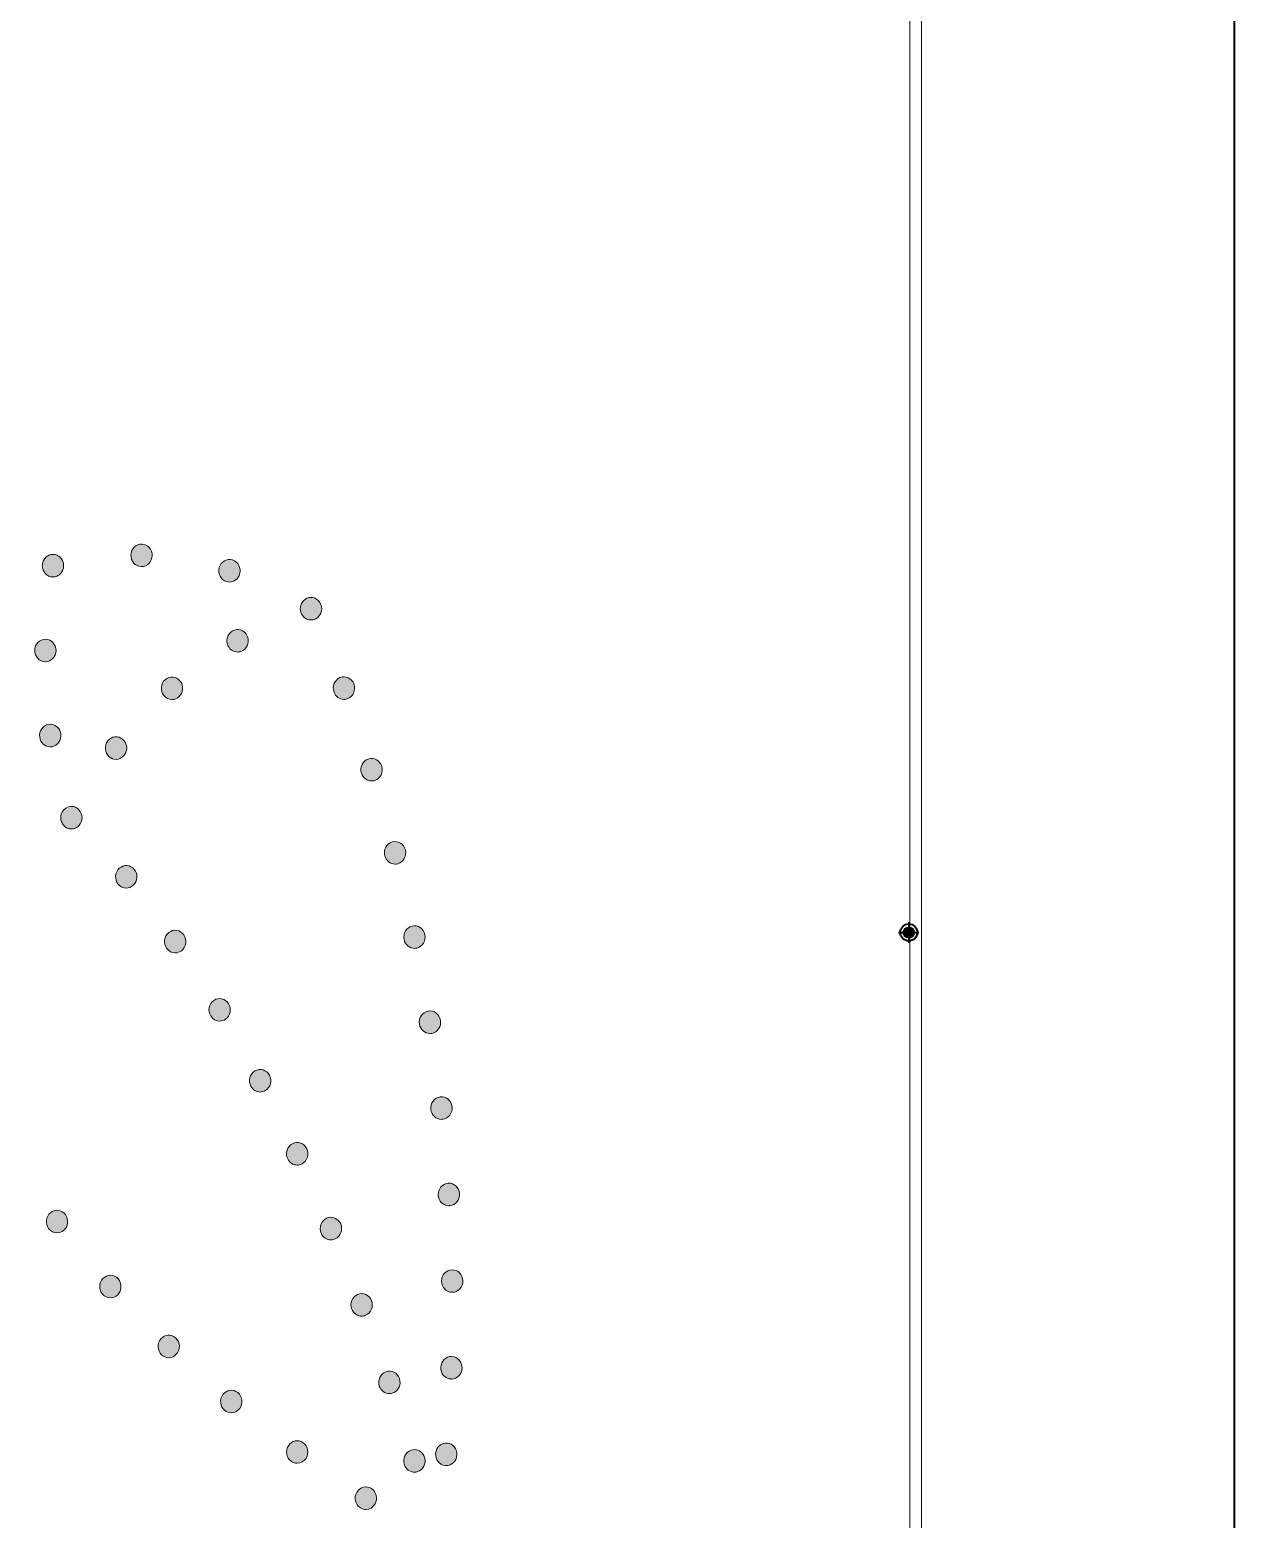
# Model space of a CAD drawing. Header units: millimetres. Extents: x -23 to 921, y -166 to 800.
# Drawn here: x 671.2 to 920.5, y 182.9 to 491.3 of the extents above; entities that cross this region are included whole.
import ezdxf

# ---------------------------------------------------------------- set-up
doc = ezdxf.new("R2010")
doc.units = ezdxf.units.MM
doc.header["$MEASUREMENT"] = 0
doc.layers.add('Layer 1', color=7, linetype='Continuous', lineweight=0)

# ---------------------------------------------------------------- blocks, each defined once
blk = doc.blocks.new('Block_0')
at = {"layer": 'Layer 1', "true_color": 0x1d1d1b, "transparency": 33554687}
h = blk.add_hatch(color=250, dxfattribs=at)
h.dxf.hatch_style = 2
edge = h.paths.add_edge_path()
edge.add_spline(control_points=[(676.03, 378.01), (675.88, 378.01), (675.74, 378.03), (675.59, 378.06), (675.45, 378.09), (675.31, 378.13), (675.18, 378.19), (675.05, 378.25), (674.92, 378.32), (674.8, 378.41), (674.68, 378.49), (674.56, 378.59), (674.46, 378.7), (674.36, 378.8), (674.27, 378.92), (674.19, 379.05), (674.11, 379.18), (674.04, 379.31), (673.99, 379.45), (673.93, 379.59), (673.89, 379.74), (673.86, 379.89), (673.83, 380.04), (673.82, 380.2), (673.82, 380.35), (673.82, 380.5), (673.83, 380.65), (673.86, 380.8), (673.89, 380.95), (673.93, 381.1), (673.99, 381.24), (674.04, 381.38), (674.11, 381.52), (674.19, 381.64), (674.27, 381.77), (674.36, 381.89), (674.46, 382), (674.56, 382.1), (674.68, 382.2), (674.8, 382.29), (674.92, 382.37), (675.05, 382.44), (675.18, 382.5), (675.31, 382.56), (675.45, 382.6), (675.59, 382.63), (675.88, 382.69), (676.17, 382.69), (676.46, 382.63), (676.6, 382.6), (676.74, 382.56), (676.87, 382.5), (677, 382.44), (677.13, 382.37), (677.25, 382.29), (677.37, 382.2), (677.48, 382.1), (677.59, 382), (677.69, 381.89), (677.78, 381.77), (677.86, 381.64), (677.94, 381.52), (678.01, 381.38), (678.06, 381.24), (678.12, 381.1), (678.16, 380.95), (678.19, 380.8), (678.22, 380.65), (678.23, 380.5), (678.23, 380.35), (678.23, 380.2), (678.22, 380.04), (678.19, 379.89), (678.16, 379.74), (678.12, 379.59), (678.06, 379.45), (678.01, 379.31), (677.94, 379.18), (677.86, 379.05), (677.78, 378.92), (677.69, 378.8), (677.59, 378.7), (677.48, 378.59), (677.37, 378.49), (677.25, 378.41), (677.13, 378.32), (677, 378.25), (676.87, 378.19), (676.74, 378.13), (676.6, 378.09), (676.46, 378.06), (676.31, 378.03), (676.17, 378.01), (676.03, 378.01)], knot_values=[0, 0, 0, 0, 1, 1, 1, 2, 2, 2, 3, 3, 3, 4, 4, 4, 5, 5, 5, 6, 6, 6, 7, 7, 7, 8, 8, 8, 9, 9, 9, 10, 10, 10, 11, 11, 11, 12, 12, 12, 13, 13, 13, 14, 14, 14, 15, 15, 15, 16, 16, 16, 17, 17, 17, 18, 18, 18, 19, 19, 19, 20, 20, 20, 21, 21, 21, 22, 22, 22, 23, 23, 23, 24, 24, 24, 25, 25, 25, 26, 26, 26, 27, 27, 27, 28, 28, 28, 29, 29, 29, 30, 30, 30, 31, 31, 31, 31], degree=3, periodic=0)
edge.add_line((676.03, 378.01), (676.03, 378.01))
h = blk.add_hatch(color=250, dxfattribs=at)
h.dxf.hatch_style = 2
edge = h.paths.add_edge_path()
edge.add_spline(control_points=[(676.03, 378.01), (675.88, 378.01), (675.74, 378.03), (675.59, 378.06), (675.45, 378.09), (675.31, 378.13), (675.18, 378.19), (675.05, 378.25), (674.92, 378.32), (674.8, 378.41), (674.68, 378.49), (674.56, 378.59), (674.46, 378.7), (674.36, 378.8), (674.27, 378.92), (674.19, 379.05), (674.11, 379.18), (674.04, 379.31), (673.99, 379.45), (673.93, 379.59), (673.89, 379.74), (673.86, 379.89), (673.83, 380.04), (673.82, 380.2), (673.82, 380.35), (673.82, 380.5), (673.83, 380.65), (673.86, 380.8), (673.89, 380.95), (673.93, 381.1), (673.99, 381.24), (674.04, 381.38), (674.11, 381.52), (674.19, 381.64), (674.27, 381.77), (674.36, 381.89), (674.46, 382), (674.56, 382.1), (674.68, 382.2), (674.8, 382.29), (674.92, 382.37), (675.05, 382.44), (675.18, 382.5), (675.31, 382.56), (675.45, 382.6), (675.59, 382.63), (675.88, 382.69), (676.17, 382.69), (676.46, 382.63), (676.6, 382.6), (676.74, 382.56), (676.87, 382.5), (677, 382.44), (677.13, 382.37), (677.25, 382.29), (677.37, 382.2), (677.48, 382.1), (677.59, 382), (677.69, 381.89), (677.78, 381.77), (677.86, 381.64), (677.94, 381.52), (678.01, 381.38), (678.06, 381.24), (678.12, 381.1), (678.16, 380.95), (678.19, 380.8), (678.22, 380.65), (678.23, 380.5), (678.23, 380.35), (678.23, 380.2), (678.22, 380.04), (678.19, 379.89), (678.16, 379.74), (678.12, 379.59), (678.06, 379.45), (678.01, 379.31), (677.94, 379.18), (677.86, 379.05), (677.78, 378.92), (677.69, 378.8), (677.59, 378.7), (677.48, 378.59), (677.37, 378.49), (677.25, 378.41), (677.13, 378.32), (677, 378.25), (676.87, 378.19), (676.74, 378.13), (676.6, 378.09), (676.46, 378.06), (676.31, 378.03), (676.17, 378.01), (676.03, 378.01)], knot_values=[0, 0, 0, 0, 1, 1, 1, 2, 2, 2, 3, 3, 3, 4, 4, 4, 5, 5, 5, 6, 6, 6, 7, 7, 7, 8, 8, 8, 9, 9, 9, 10, 10, 10, 11, 11, 11, 12, 12, 12, 13, 13, 13, 14, 14, 14, 15, 15, 15, 16, 16, 16, 17, 17, 17, 18, 18, 18, 19, 19, 19, 20, 20, 20, 21, 21, 21, 22, 22, 22, 23, 23, 23, 24, 24, 24, 25, 25, 25, 26, 26, 26, 27, 27, 27, 28, 28, 28, 29, 29, 29, 30, 30, 30, 31, 31, 31, 31], degree=3, periodic=0)
edge.add_line((676.03, 378.01), (676.03, 378.01))
h = blk.add_hatch(color=250, dxfattribs=at)
h.dxf.hatch_style = 2
edge = h.paths.add_edge_path()
edge.add_spline(control_points=[(694.28, 380.15), (693.06, 380.2), (692.11, 381.28), (692.15, 382.56), (692.19, 383.85), (693.21, 384.86), (694.43, 384.82), (695.64, 384.77), (696.6, 383.7), (696.56, 382.41), (696.52, 381.15), (695.54, 380.15), (694.35, 380.15), (694.35, 380.15), (694.28, 380.15), (694.28, 380.15)], knot_values=[0, 0, 0, 0, 1, 1, 1, 2, 2, 2, 3, 3, 3, 4, 4, 4, 5, 5, 5, 5], degree=3, periodic=0)
edge = h.paths.add_edge_path()
edge.add_spline(control_points=[(711.92, 377.05), (710.75, 377.42), (710.09, 378.72), (710.44, 379.96), (710.79, 381.19), (712.02, 381.89), (713.19, 381.52), (714.35, 381.15), (715.02, 379.85), (714.67, 378.62), (714.38, 377.61), (713.51, 376.96), (712.55, 376.96), (712.35, 376.96), (712.13, 376.99), (711.92, 377.05)], knot_values=[0, 0, 0, 0, 1, 1, 1, 2, 2, 2, 3, 3, 3, 4, 4, 4, 5, 5, 5, 5], degree=3, periodic=0)
edge.add_line((711.92, 377.05), (711.92, 377.05))
h = blk.add_hatch(color=250, dxfattribs=at)
h.dxf.hatch_style = 2
edge = h.paths.add_edge_path()
edge.add_spline(control_points=[(729.44, 369.1), (729.3, 369.1), (729.15, 369.12), (729.01, 369.15), (728.87, 369.18), (728.73, 369.22), (728.6, 369.28), (728.46, 369.34), (728.34, 369.41), (728.22, 369.5), (728.1, 369.58), (727.98, 369.68), (727.88, 369.79), (727.78, 369.89), (727.69, 370.01), (727.61, 370.14), (727.53, 370.27), (727.46, 370.4), (727.4, 370.54), (727.35, 370.69), (727.31, 370.83), (727.28, 370.98), (727.25, 371.13), (727.23, 371.28), (727.23, 371.44), (727.23, 371.59), (727.25, 371.74), (727.28, 371.89), (727.31, 372.04), (727.35, 372.19), (727.4, 372.33), (727.46, 372.47), (727.53, 372.6), (727.61, 372.73), (727.69, 372.86), (727.78, 372.98), (727.88, 373.08), (727.98, 373.19), (728.1, 373.29), (728.22, 373.37), (728.34, 373.46), (728.46, 373.53), (728.6, 373.59), (728.73, 373.65), (728.87, 373.69), (729.01, 373.72), (729.29, 373.78), (729.59, 373.78), (729.87, 373.72), (730.01, 373.69), (730.15, 373.65), (730.29, 373.59), (730.42, 373.53), (730.55, 373.46), (730.67, 373.37), (730.79, 373.29), (730.9, 373.19), (731, 373.08), (731.41, 372.65), (731.65, 372.05), (731.65, 371.44), (731.65, 370.82), (731.41, 370.22), (731, 369.79), (730.9, 369.68), (730.79, 369.58), (730.67, 369.5), (730.55, 369.41), (730.42, 369.34), (730.29, 369.28), (730.15, 369.22), (730.01, 369.18), (729.87, 369.15), (729.73, 369.12), (729.59, 369.1), (729.44, 369.1)], knot_values=[0, 0, 0, 0, 1, 1, 1, 2, 2, 2, 3, 3, 3, 4, 4, 4, 5, 5, 5, 6, 6, 6, 7, 7, 7, 8, 8, 8, 9, 9, 9, 10, 10, 10, 11, 11, 11, 12, 12, 12, 13, 13, 13, 14, 14, 14, 15, 15, 15, 16, 16, 16, 17, 17, 17, 18, 18, 18, 19, 19, 19, 20, 20, 20, 21, 21, 21, 22, 22, 22, 23, 23, 23, 24, 24, 24, 25, 25, 25, 25], degree=3, periodic=0)
edge.add_line((729.44, 369.1), (729.44, 369.1))
h = blk.add_hatch(color=250, dxfattribs=at)
h.dxf.hatch_style = 2
edge = h.paths.add_edge_path()
edge.add_spline(control_points=[(712.31, 363.67), (711.72, 364.8), (712.11, 366.21), (713.18, 366.84), (714.24, 367.45), (715.59, 367.04), (716.18, 365.92), (716.76, 364.79), (716.37, 363.37), (715.31, 362.75), (714.97, 362.55), (714.6, 362.46), (714.24, 362.46), (713.46, 362.46), (712.71, 362.9), (712.31, 363.67)], knot_values=[0, 0, 0, 0, 1, 1, 1, 2, 2, 2, 3, 3, 3, 4, 4, 4, 5, 5, 5, 5], degree=3, periodic=0)
edge.add_line((712.31, 363.67), (712.31, 363.67))
edge = h.paths.add_edge_path()
edge.add_spline(control_points=[(698.97, 353.46), (698.18, 354.45), (698.31, 355.92), (699.24, 356.74), (700.18, 357.57), (701.57, 357.44), (702.35, 356.45), (703.13, 355.47), (703.01, 354), (702.07, 353.17), (701.66, 352.81), (701.16, 352.63), (700.66, 352.63), (700.03, 352.63), (699.4, 352.91), (698.97, 353.46)], knot_values=[0, 0, 0, 0, 1, 1, 1, 2, 2, 2, 3, 3, 3, 4, 4, 4, 5, 5, 5, 5], degree=3, periodic=0)
edge.add_line((698.97, 353.46), (698.97, 353.46))
edge = h.paths.add_edge_path()
edge.add_spline(control_points=[(687.69, 340.78), (686.74, 341.59), (686.61, 343.06), (687.38, 344.06), (688.15, 345.06), (689.54, 345.2), (690.48, 344.39), (691.43, 343.57), (691.57, 342.1), (690.79, 341.11), (690.36, 340.54), (689.72, 340.25), (689.09, 340.25), (688.59, 340.25), (688.1, 340.42), (687.69, 340.78)], knot_values=[0, 0, 0, 0, 1, 1, 1, 2, 2, 2, 3, 3, 3, 4, 4, 4, 5, 5, 5, 5], degree=3, periodic=0)
edge.add_line((687.69, 340.78), (687.69, 340.78))
h = blk.add_hatch(color=250, dxfattribs=at)
h.dxf.hatch_style = 2
edge = h.paths.add_edge_path()
edge.add_spline(control_points=[(674.41, 360.45), (673.19, 360.48), (672.22, 361.54), (672.25, 362.83), (672.27, 364.12), (673.28, 365.14), (674.5, 365.12), (675.72, 365.09), (676.68, 364.02), (676.66, 362.74), (676.64, 361.46), (675.65, 360.45), (674.46, 360.45), (674.46, 360.45), (674.41, 360.45), (674.41, 360.45)], knot_values=[0, 0, 0, 0, 1, 1, 1, 2, 2, 2, 3, 3, 3, 4, 4, 4, 5, 5, 5, 5], degree=3, periodic=0)
edge = h.paths.add_edge_path()
edge.add_spline(control_points=[(673.28, 344.83), (673.1, 346.1), (673.93, 347.29), (675.14, 347.48), (676.34, 347.67), (677.46, 346.8), (677.65, 345.52), (677.83, 344.25), (677, 343.06), (675.79, 342.87), (675.68, 342.85), (675.57, 342.84), (675.46, 342.84), (674.39, 342.84), (673.45, 343.67), (673.28, 344.83)], knot_values=[0, 0, 0, 0, 1, 1, 1, 2, 2, 2, 3, 3, 3, 4, 4, 4, 5, 5, 5, 5], degree=3, periodic=0)
edge.add_line((673.28, 344.83), (673.28, 344.83))
h = blk.add_hatch(color=250, dxfattribs=at)
h.dxf.hatch_style = 2
edge = h.paths.add_edge_path()
edge.add_spline(control_points=[(734.2, 354.15), (733.75, 355.35), (734.31, 356.7), (735.44, 357.17), (736.58, 357.64), (737.86, 357.05), (738.3, 355.85), (738.75, 354.65), (738.19, 353.3), (737.05, 352.83), (736.79, 352.72), (736.52, 352.66), (736.25, 352.66), (735.37, 352.66), (734.53, 353.23), (734.2, 354.15)], knot_values=[0, 0, 0, 0, 1, 1, 1, 2, 2, 2, 3, 3, 3, 4, 4, 4, 5, 5, 5, 5], degree=3, periodic=0)
edge.add_line((734.2, 354.15), (734.2, 354.15))
edge = h.paths.add_edge_path()
edge.add_spline(control_points=[(739.88, 337.37), (739.5, 338.59), (740.14, 339.91), (741.3, 340.31), (742.45, 340.71), (743.7, 340.05), (744.08, 338.82), (744.46, 337.6), (743.83, 336.28), (742.67, 335.88), (742.44, 335.8), (742.21, 335.77), (741.98, 335.77), (741.05, 335.77), (740.19, 336.39), (739.88, 337.37)], knot_values=[0, 0, 0, 0, 1, 1, 1, 2, 2, 2, 3, 3, 3, 4, 4, 4, 5, 5, 5, 5], degree=3, periodic=0)
edge.add_line((739.88, 337.37), (739.88, 337.37))
edge = h.paths.add_edge_path()
edge.add_spline(control_points=[(744.71, 320.28), (744.39, 321.53), (745.08, 322.81), (746.26, 323.14), (747.44, 323.48), (748.65, 322.75), (748.97, 321.5), (749.29, 320.26), (748.59, 318.98), (747.41, 318.64), (747.22, 318.59), (747.03, 318.56), (746.84, 318.56), (745.86, 318.56), (744.97, 319.25), (744.71, 320.28)], knot_values=[0, 0, 0, 0, 1, 1, 1, 2, 2, 2, 3, 3, 3, 4, 4, 4, 5, 5, 5, 5], degree=3, periodic=0)
edge.add_line((744.71, 320.28), (744.71, 320.28))
edge = h.paths.add_edge_path()
edge.add_spline(control_points=[(748.71, 302.96), (748.45, 304.22), (749.2, 305.46), (750.39, 305.73), (751.58, 306.01), (752.76, 305.21), (753.02, 303.95), (753.28, 302.69), (752.52, 301.45), (751.33, 301.17), (751.17, 301.14), (751.02, 301.12), (750.86, 301.12), (749.84, 301.12), (748.93, 301.87), (748.71, 302.96)], knot_values=[0, 0, 0, 0, 1, 1, 1, 2, 2, 2, 3, 3, 3, 4, 4, 4, 5, 5, 5, 5], degree=3, periodic=0)
edge.add_line((748.71, 302.96), (748.71, 302.96))
edge = h.paths.add_edge_path()
edge.add_spline(control_points=[(751.89, 285.44), (751.69, 286.71), (752.5, 287.91), (753.7, 288.12), (754.91, 288.34), (756.04, 287.48), (756.24, 286.21), (756.44, 284.94), (755.63, 283.74), (754.43, 283.52), (754.31, 283.5), (754.18, 283.49), (754.06, 283.49), (753, 283.49), (752.07, 284.3), (751.89, 285.44)], knot_values=[0, 0, 0, 0, 1, 1, 1, 2, 2, 2, 3, 3, 3, 4, 4, 4, 5, 5, 5, 5], degree=3, periodic=0)
edge.add_line((751.89, 285.44), (751.89, 285.44))
edge = h.paths.add_edge_path()
edge.add_spline(control_points=[(754.25, 267.78), (754.11, 269.06), (754.98, 270.22), (756.19, 270.37), (757.4, 270.52), (758.49, 269.6), (758.64, 268.32), (758.77, 267.04), (757.91, 265.88), (756.7, 265.74), (756.61, 265.72), (756.52, 265.72), (756.44, 265.72), (755.33, 265.72), (754.38, 266.59), (754.25, 267.78)], knot_values=[0, 0, 0, 0, 1, 1, 1, 2, 2, 2, 3, 3, 3, 4, 4, 4, 5, 5, 5, 5], degree=3, periodic=0)
edge.add_line((754.25, 267.78), (754.25, 267.78))
edge = h.paths.add_edge_path()
edge.add_spline(control_points=[(755.78, 250.02), (755.7, 251.31), (756.62, 252.42), (757.84, 252.5), (759.05, 252.59), (760.1, 251.61), (760.18, 250.33), (760.26, 249.04), (759.34, 247.93), (758.13, 247.85), (758.08, 247.85), (758.03, 247.84), (757.98, 247.84), (756.83, 247.84), (755.85, 248.79), (755.78, 250.02)], knot_values=[0, 0, 0, 0, 1, 1, 1, 2, 2, 2, 3, 3, 3, 4, 4, 4, 5, 5, 5, 5], degree=3, periodic=0)
edge.add_line((755.78, 250.02), (755.78, 250.02))
edge = h.paths.add_edge_path()
edge.add_spline(control_points=[(756.46, 232.21), (756.44, 233.49), (757.42, 234.56), (758.64, 234.57), (759.85, 234.59), (760.86, 233.56), (760.87, 232.28), (760.89, 230.99), (759.92, 229.93), (758.7, 229.91), (758.7, 229.91), (758.67, 229.91), (758.67, 229.91), (757.47, 229.91), (756.48, 230.93), (756.46, 232.21)], knot_values=[0, 0, 0, 0, 1, 1, 1, 2, 2, 2, 3, 3, 3, 4, 4, 4, 5, 5, 5, 5], degree=3, periodic=0)
edge.add_line((756.46, 232.21), (756.46, 232.21))
edge = h.paths.add_edge_path()
edge.add_spline(control_points=[(758.41, 211.97), (757.19, 212.01), (756.24, 213.09), (756.29, 214.38), (756.33, 215.67), (757.35, 216.67), (758.57, 216.63), (759.79, 216.58), (760.74, 215.5), (760.7, 214.21), (760.65, 212.95), (759.67, 211.96), (758.49, 211.96), (758.47, 211.96), (758.44, 211.96), (758.41, 211.97)], knot_values=[0, 0, 0, 0, 1, 1, 1, 2, 2, 2, 3, 3, 3, 4, 4, 4, 5, 5, 5, 5], degree=3, periodic=0)
edge.add_line((758.41, 211.97), (758.41, 211.97))
edge = h.paths.add_edge_path()
edge.add_spline(control_points=[(757.24, 194.06), (756.03, 194.17), (755.13, 195.31), (755.24, 196.59), (755.35, 197.87), (756.42, 198.82), (757.63, 198.71), (758.84, 198.59), (759.74, 197.46), (759.63, 196.18), (759.53, 194.96), (758.57, 194.05), (757.44, 194.05), (757.37, 194.05), (757.31, 194.06), (757.24, 194.06)], knot_values=[0, 0, 0, 0, 1, 1, 1, 2, 2, 2, 3, 3, 3, 4, 4, 4, 5, 5, 5, 5], degree=3, periodic=0)
edge.add_line((757.24, 194.06), (757.24, 194.06))
h = blk.add_hatch(color=250, dxfattribs=at)
h.dxf.hatch_style = 2
edge = h.paths.add_edge_path()
edge.add_spline(control_points=[(679.84, 325.85), (679.26, 325.85), (678.7, 326.09), (678.28, 326.53), (678.18, 326.64), (678.09, 326.75), (678.01, 326.88), (677.93, 327.01), (677.86, 327.14), (677.81, 327.28), (677.75, 327.42), (677.71, 327.57), (677.68, 327.72), (677.65, 327.87), (677.64, 328.02), (677.64, 328.18), (677.64, 328.79), (677.87, 329.39), (678.28, 329.82), (678.79, 330.37), (679.56, 330.62), (680.28, 330.46), (680.42, 330.43), (680.56, 330.39), (680.69, 330.33), (680.82, 330.27), (680.95, 330.2), (681.07, 330.11), (681.19, 330.03), (681.3, 329.93), (681.4, 329.82), (681.81, 329.39), (682.05, 328.79), (682.05, 328.18), (682.05, 327.56), (681.81, 326.96), (681.4, 326.53), (681.3, 326.42), (681.19, 326.32), (681.07, 326.24), (680.95, 326.15), (680.82, 326.08), (680.69, 326.02), (680.56, 325.96), (680.42, 325.92), (680.28, 325.89), (680.13, 325.86), (679.99, 325.85), (679.84, 325.85)], knot_values=[0, 0, 0, 0, 1, 1, 1, 2, 2, 2, 3, 3, 3, 4, 4, 4, 5, 5, 5, 6, 6, 6, 7, 7, 7, 8, 8, 8, 9, 9, 9, 10, 10, 10, 11, 11, 11, 12, 12, 12, 13, 13, 13, 14, 14, 14, 15, 15, 15, 16, 16, 16, 16], degree=3, periodic=0)
edge.add_line((679.84, 325.85), (679.84, 325.85))
h = blk.add_hatch(color=250, dxfattribs=at)
h.dxf.hatch_style = 2
edge = h.paths.add_edge_path()
edge.add_spline(control_points=[(689.53, 314.4), (688.73, 315.37), (688.83, 316.84), (689.75, 317.69), (690.67, 318.53), (692.06, 318.43), (692.86, 317.46), (693.66, 316.48), (693.56, 315.01), (692.64, 314.17), (692.22, 313.78), (691.71, 313.6), (691.19, 313.6), (690.58, 313.6), (689.96, 313.87), (689.53, 314.4)], knot_values=[0, 0, 0, 0, 1, 1, 1, 2, 2, 2, 3, 3, 3, 4, 4, 4, 5, 5, 5, 5], degree=3, periodic=0)
edge.add_line((689.53, 314.4), (689.53, 314.4))
edge = h.paths.add_edge_path()
edge.add_spline(control_points=[(699.54, 301.14), (698.82, 302.17), (699.03, 303.63), (700.01, 304.4), (700.99, 305.16), (702.37, 304.94), (703.1, 303.91), (703.82, 302.87), (703.61, 301.41), (702.63, 300.64), (702.24, 300.34), (701.78, 300.19), (701.32, 300.19), (700.64, 300.19), (699.98, 300.52), (699.54, 301.14)], knot_values=[0, 0, 0, 0, 1, 1, 1, 2, 2, 2, 3, 3, 3, 4, 4, 4, 5, 5, 5, 5], degree=3, periodic=0)
edge.add_line((699.54, 301.14), (699.54, 301.14))
edge = h.paths.add_edge_path()
edge.add_spline(control_points=[(708.67, 287.13), (708.01, 288.21), (708.31, 289.65), (709.33, 290.35), (710.35, 291.05), (711.72, 290.74), (712.38, 289.65), (713.04, 288.57), (712.74, 287.13), (711.72, 286.43), (711.35, 286.18), (710.94, 286.06), (710.52, 286.06), (709.8, 286.06), (709.09, 286.43), (708.67, 287.13)], knot_values=[0, 0, 0, 0, 1, 1, 1, 2, 2, 2, 3, 3, 3, 4, 4, 4, 5, 5, 5, 5], degree=3, periodic=0)
edge.add_line((708.67, 287.13), (708.67, 287.13))
edge = h.paths.add_edge_path()
edge.add_spline(control_points=[(717, 272.56), (716.4, 273.68), (716.77, 275.1), (717.83, 275.74), (718.89, 276.37), (720.24, 275.98), (720.84, 274.86), (721.44, 273.74), (721.07, 272.32), (720.01, 271.68), (719.67, 271.47), (719.29, 271.38), (718.92, 271.38), (718.15, 271.38), (717.41, 271.8), (717, 272.56)], knot_values=[0, 0, 0, 0, 1, 1, 1, 2, 2, 2, 3, 3, 3, 4, 4, 4, 5, 5, 5, 5], degree=3, periodic=0)
edge.add_line((717, 272.56), (717, 272.56))
edge = h.paths.add_edge_path()
edge.add_spline(control_points=[(724.61, 257.54), (724.06, 258.69), (724.5, 260.09), (725.59, 260.67), (726.68, 261.25), (728, 260.78), (728.55, 259.64), (729.1, 258.49), (728.67, 257.08), (727.58, 256.5), (727.26, 256.33), (726.92, 256.25), (726.59, 256.25), (725.78, 256.25), (725, 256.72), (724.61, 257.54)], knot_values=[0, 0, 0, 0, 1, 1, 1, 2, 2, 2, 3, 3, 3, 4, 4, 4, 5, 5, 5, 5], degree=3, periodic=0)
edge.add_line((724.61, 257.54), (724.61, 257.54))
edge = h.paths.add_edge_path()
edge.add_spline(control_points=[(731.55, 242.14), (731.05, 243.32), (731.55, 244.7), (732.66, 245.23), (733.77, 245.76), (735.08, 245.23), (735.58, 244.06), (736.07, 242.88), (735.58, 241.5), (734.47, 240.97), (734.17, 240.83), (733.87, 240.77), (733.57, 240.77), (732.72, 240.77), (731.92, 241.28), (731.55, 242.14)], knot_values=[0, 0, 0, 0, 1, 1, 1, 2, 2, 2, 3, 3, 3, 4, 4, 4, 5, 5, 5, 5], degree=3, periodic=0)
edge.add_line((731.55, 242.14), (731.55, 242.14))
edge = h.paths.add_edge_path()
edge.add_spline(control_points=[(737.86, 226.44), (737.41, 227.64), (737.96, 229), (739.09, 229.48), (740.22, 229.95), (741.5, 229.37), (741.96, 228.18), (742.41, 226.98), (741.86, 225.63), (740.73, 225.15), (740.46, 225.03), (740.18, 224.98), (739.91, 224.98), (739.04, 224.98), (738.21, 225.53), (737.86, 226.44)], knot_values=[0, 0, 0, 0, 1, 1, 1, 2, 2, 2, 3, 3, 3, 4, 4, 4, 5, 5, 5, 5], degree=3, periodic=0)
edge.add_line((737.86, 226.44), (737.86, 226.44))
edge = h.paths.add_edge_path()
edge.add_spline(control_points=[(743.58, 210.48), (743.17, 211.7), (743.77, 213.03), (744.92, 213.46), (746.06, 213.9), (747.33, 213.26), (747.74, 212.05), (748.15, 210.84), (747.55, 209.5), (746.4, 209.07), (746.16, 208.98), (745.9, 208.94), (745.66, 208.94), (744.75, 208.94), (743.9, 209.53), (743.58, 210.48)], knot_values=[0, 0, 0, 0, 1, 1, 1, 2, 2, 2, 3, 3, 3, 4, 4, 4, 5, 5, 5, 5], degree=3, periodic=0)
edge.add_line((743.58, 210.48), (743.58, 210.48))
edge = h.paths.add_edge_path()
edge.add_spline(control_points=[(748.74, 194.31), (748.37, 195.53), (749.02, 196.84), (750.18, 197.24), (751.34, 197.62), (752.58, 196.95), (752.95, 195.72), (753.32, 194.49), (752.67, 193.18), (751.51, 192.79), (751.29, 192.72), (751.07, 192.68), (750.84, 192.68), (749.91, 192.68), (749.04, 193.31), (748.74, 194.31)], knot_values=[0, 0, 0, 0, 1, 1, 1, 2, 2, 2, 3, 3, 3, 4, 4, 4, 5, 5, 5, 5], degree=3, periodic=0)
edge.add_line((748.74, 194.31), (748.74, 194.31))
h = blk.add_hatch(color=250, dxfattribs=at)
h.dxf.hatch_style = 2
edge = h.paths.add_edge_path()
edge.add_spline(control_points=[(665.3, 257.91), (664.66, 259), (664.99, 260.44), (666.03, 261.12), (667.07, 261.79), (668.42, 261.45), (669.06, 260.35), (669.7, 259.26), (669.38, 257.82), (668.34, 257.14), (667.98, 256.91), (667.58, 256.8), (667.19, 256.8), (666.45, 256.8), (665.72, 257.19), (665.3, 257.91)], knot_values=[0, 0, 0, 0, 1, 1, 1, 2, 2, 2, 3, 3, 3, 4, 4, 4, 5, 5, 5, 5], degree=3, periodic=0)
edge.add_line((665.3, 257.91), (665.3, 257.91))
edge = h.paths.add_edge_path()
edge.add_spline(control_points=[(675.13, 243.12), (674.37, 244.13), (674.54, 245.59), (675.5, 246.39), (676.46, 247.19), (677.84, 247.01), (678.6, 246), (679.35, 244.99), (679.18, 243.52), (678.23, 242.72), (677.82, 242.39), (677.34, 242.23), (676.86, 242.23), (676.21, 242.23), (675.56, 242.53), (675.13, 243.12)], knot_values=[0, 0, 0, 0, 1, 1, 1, 2, 2, 2, 3, 3, 3, 4, 4, 4, 5, 5, 5, 5], degree=3, periodic=0)
edge.add_line((675.13, 243.12), (675.13, 243.12))
edge = h.paths.add_edge_path()
edge.add_spline(control_points=[(686.3, 229.5), (685.46, 230.43), (685.5, 231.91), (686.38, 232.79), (687.26, 233.68), (688.66, 233.64), (689.5, 232.71), (690.34, 231.77), (690.3, 230.3), (689.42, 229.41), (688.99, 228.98), (688.44, 228.77), (687.9, 228.77), (687.31, 228.77), (686.73, 229.01), (686.3, 229.5)], knot_values=[0, 0, 0, 0, 1, 1, 1, 2, 2, 2, 3, 3, 3, 4, 4, 4, 5, 5, 5, 5], degree=3, periodic=0)
edge.add_line((686.3, 229.5), (686.3, 229.5))
edge = h.paths.add_edge_path()
edge.add_spline(control_points=[(698.52, 216.97), (697.61, 217.83), (697.53, 219.3), (698.35, 220.26), (699.16, 221.22), (700.56, 221.3), (701.46, 220.44), (702.37, 219.58), (702.45, 218.1), (701.63, 217.15), (701.2, 216.63), (700.59, 216.37), (699.99, 216.37), (699.46, 216.37), (698.94, 216.57), (698.52, 216.97)], knot_values=[0, 0, 0, 0, 1, 1, 1, 2, 2, 2, 3, 3, 3, 4, 4, 4, 5, 5, 5, 5], degree=3, periodic=0)
edge.add_line((698.52, 216.97), (698.52, 216.97))
edge = h.paths.add_edge_path()
edge.add_spline(control_points=[(711.58, 205.46), (710.62, 206.25), (710.45, 207.71), (711.19, 208.73), (711.94, 209.75), (713.32, 209.93), (714.29, 209.14), (715.25, 208.35), (715.43, 206.89), (714.68, 205.87), (714.24, 205.28), (713.59, 204.97), (712.93, 204.97), (712.46, 204.97), (711.99, 205.13), (711.58, 205.46)], knot_values=[0, 0, 0, 0, 1, 1, 1, 2, 2, 2, 3, 3, 3, 4, 4, 4, 5, 5, 5, 5], degree=3, periodic=0)
edge.add_line((711.58, 205.46), (711.58, 205.46))
edge = h.paths.add_edge_path()
edge.add_spline(control_points=[(725.34, 194.92), (724.33, 195.65), (724.07, 197.09), (724.75, 198.16), (725.44, 199.22), (726.81, 199.5), (727.82, 198.78), (728.82, 198.06), (729.09, 196.61), (728.41, 195.54), (727.98, 194.88), (727.28, 194.52), (726.58, 194.52), (726.15, 194.52), (725.72, 194.65), (725.34, 194.92)], knot_values=[0, 0, 0, 0, 1, 1, 1, 2, 2, 2, 3, 3, 3, 4, 4, 4, 5, 5, 5, 5], degree=3, periodic=0)
edge.add_line((725.34, 194.92), (725.34, 194.92))
edge = h.paths.add_edge_path()
edge.add_spline(control_points=[(739.66, 185.29), (738.62, 185.95), (738.28, 187.38), (738.9, 188.49), (739.53, 189.59), (740.88, 189.95), (741.93, 189.3), (742.97, 188.63), (743.32, 187.2), (742.69, 186.1), (742.28, 185.36), (741.54, 184.96), (740.79, 184.96), (740.41, 184.96), (740.02, 185.07), (739.66, 185.29)], knot_values=[0, 0, 0, 0, 1, 1, 1, 2, 2, 2, 3, 3, 3, 4, 4, 4, 5, 5, 5, 5], degree=3, periodic=0)
edge.add_line((739.66, 185.29), (739.66, 185.29))
at = {"layer": 'Layer 1'}
blk.add_lwpolyline([(0, 608.82), (855.82, 608.82), (855.82, 0), (0, 0)], close=True, dxfattribs=at)
for points, knots in [([(676.03, 378.01), (675.88, 378.01), (675.74, 378.03), (675.59, 378.06), (675.45, 378.09), (675.31, 378.13), (675.18, 378.19), (675.05, 378.25), (674.92, 378.32), (674.8, 378.41), (674.68, 378.49), (674.56, 378.59), (674.46, 378.7), (674.36, 378.8), (674.27, 378.92), (674.19, 379.05), (674.11, 379.18), (674.04, 379.31), (673.99, 379.45), (673.93, 379.59), (673.89, 379.74), (673.86, 379.89), (673.83, 380.04), (673.82, 380.2), (673.82, 380.35), (673.82, 380.5), (673.83, 380.65), (673.86, 380.8), (673.89, 380.95), (673.93, 381.1), (673.99, 381.24), (674.04, 381.38), (674.11, 381.52), (674.19, 381.64), (674.27, 381.77), (674.36, 381.89), (674.46, 382), (674.56, 382.1), (674.68, 382.2), (674.8, 382.29), (674.92, 382.37), (675.05, 382.44), (675.18, 382.5), (675.31, 382.56), (675.45, 382.6), (675.59, 382.63), (675.88, 382.69), (676.17, 382.69), (676.46, 382.63), (676.6, 382.6), (676.74, 382.56), (676.87, 382.5), (677, 382.44), (677.13, 382.37), (677.25, 382.29), (677.37, 382.2), (677.48, 382.1), (677.59, 382), (677.69, 381.89), (677.78, 381.77), (677.86, 381.64), (677.94, 381.52), (678.01, 381.38), (678.06, 381.24), (678.12, 381.1), (678.16, 380.95), (678.19, 380.8), (678.22, 380.65), (678.23, 380.5), (678.23, 380.35), (678.23, 380.2), (678.22, 380.04), (678.19, 379.89), (678.16, 379.74), (678.12, 379.59), (678.06, 379.45), (678.01, 379.31), (677.94, 379.18), (677.86, 379.05), (677.78, 378.92), (677.69, 378.8), (677.59, 378.7), (677.48, 378.59), (677.37, 378.49), (677.25, 378.41), (677.13, 378.32), (677, 378.25), (676.87, 378.19), (676.74, 378.13), (676.6, 378.09), (676.46, 378.06), (676.31, 378.03), (676.17, 378.01), (676.03, 378.01)], [0, 0, 0, 0, 1, 1, 1, 2, 2, 2, 3, 3, 3, 4, 4, 4, 5, 5, 5, 6, 6, 6, 7, 7, 7, 8, 8, 8, 9, 9, 9, 10, 10, 10, 11, 11, 11, 12, 12, 12, 13, 13, 13, 14, 14, 14, 15, 15, 15, 16, 16, 16, 17, 17, 17, 18, 18, 18, 19, 19, 19, 20, 20, 20, 21, 21, 21, 22, 22, 22, 23, 23, 23, 24, 24, 24, 25, 25, 25, 26, 26, 26, 27, 27, 27, 28, 28, 28, 29, 29, 29, 30, 30, 30, 31, 31, 31, 31]), ([(676.03, 378.01), (675.88, 378.01), (675.74, 378.03), (675.59, 378.06), (675.45, 378.09), (675.31, 378.13), (675.18, 378.19), (675.05, 378.25), (674.92, 378.32), (674.8, 378.41), (674.68, 378.49), (674.56, 378.59), (674.46, 378.7), (674.36, 378.8), (674.27, 378.92), (674.19, 379.05), (674.11, 379.18), (674.04, 379.31), (673.99, 379.45), (673.93, 379.59), (673.89, 379.74), (673.86, 379.89), (673.83, 380.04), (673.82, 380.2), (673.82, 380.35), (673.82, 380.5), (673.83, 380.65), (673.86, 380.8), (673.89, 380.95), (673.93, 381.1), (673.99, 381.24), (674.04, 381.38), (674.11, 381.52), (674.19, 381.64), (674.27, 381.77), (674.36, 381.89), (674.46, 382), (674.56, 382.1), (674.68, 382.2), (674.8, 382.29), (674.92, 382.37), (675.05, 382.44), (675.18, 382.5), (675.31, 382.56), (675.45, 382.6), (675.59, 382.63), (675.88, 382.69), (676.17, 382.69), (676.46, 382.63), (676.6, 382.6), (676.74, 382.56), (676.87, 382.5), (677, 382.44), (677.13, 382.37), (677.25, 382.29), (677.37, 382.2), (677.48, 382.1), (677.59, 382), (677.69, 381.89), (677.78, 381.77), (677.86, 381.64), (677.94, 381.52), (678.01, 381.38), (678.06, 381.24), (678.12, 381.1), (678.16, 380.95), (678.19, 380.8), (678.22, 380.65), (678.23, 380.5), (678.23, 380.35), (678.23, 380.2), (678.22, 380.04), (678.19, 379.89), (678.16, 379.74), (678.12, 379.59), (678.06, 379.45), (678.01, 379.31), (677.94, 379.18), (677.86, 379.05), (677.78, 378.92), (677.69, 378.8), (677.59, 378.7), (677.48, 378.59), (677.37, 378.49), (677.25, 378.41), (677.13, 378.32), (677, 378.25), (676.87, 378.19), (676.74, 378.13), (676.6, 378.09), (676.46, 378.06), (676.31, 378.03), (676.17, 378.01), (676.03, 378.01)], [0, 0, 0, 0, 1, 1, 1, 2, 2, 2, 3, 3, 3, 4, 4, 4, 5, 5, 5, 6, 6, 6, 7, 7, 7, 8, 8, 8, 9, 9, 9, 10, 10, 10, 11, 11, 11, 12, 12, 12, 13, 13, 13, 14, 14, 14, 15, 15, 15, 16, 16, 16, 17, 17, 17, 18, 18, 18, 19, 19, 19, 20, 20, 20, 21, 21, 21, 22, 22, 22, 23, 23, 23, 24, 24, 24, 25, 25, 25, 26, 26, 26, 27, 27, 27, 28, 28, 28, 29, 29, 29, 30, 30, 30, 31, 31, 31, 31]), ([(694.28, 380.15), (693.06, 380.2), (692.11, 381.28), (692.15, 382.56), (692.19, 383.85), (693.21, 384.86), (694.43, 384.82), (695.64, 384.77), (696.6, 383.7), (696.56, 382.41), (696.52, 381.15), (695.54, 380.15), (694.35, 380.15), (694.35, 380.15), (694.28, 380.15), (694.28, 380.15)], [0, 0, 0, 0, 1, 1, 1, 2, 2, 2, 3, 3, 3, 4, 4, 4, 5, 5, 5, 5]), ([(711.92, 377.05), (710.75, 377.42), (710.09, 378.72), (710.44, 379.96), (710.79, 381.19), (712.02, 381.89), (713.19, 381.52), (714.35, 381.15), (715.02, 379.85), (714.67, 378.62), (714.38, 377.61), (713.51, 376.96), (712.55, 376.96), (712.35, 376.96), (712.13, 376.99), (711.92, 377.05)], [0, 0, 0, 0, 1, 1, 1, 2, 2, 2, 3, 3, 3, 4, 4, 4, 5, 5, 5, 5]), ([(729.44, 369.1), (729.3, 369.1), (729.15, 369.12), (729.01, 369.15), (728.87, 369.18), (728.73, 369.22), (728.6, 369.28), (728.46, 369.34), (728.34, 369.41), (728.22, 369.5), (728.1, 369.58), (727.98, 369.68), (727.88, 369.79), (727.78, 369.89), (727.69, 370.01), (727.61, 370.14), (727.53, 370.27), (727.46, 370.4), (727.4, 370.54), (727.35, 370.69), (727.31, 370.83), (727.28, 370.98), (727.25, 371.13), (727.23, 371.28), (727.23, 371.44), (727.23, 371.59), (727.25, 371.74), (727.28, 371.89), (727.31, 372.04), (727.35, 372.19), (727.4, 372.33), (727.46, 372.47), (727.53, 372.6), (727.61, 372.73), (727.69, 372.86), (727.78, 372.98), (727.88, 373.08), (727.98, 373.19), (728.1, 373.29), (728.22, 373.37), (728.34, 373.46), (728.46, 373.53), (728.6, 373.59), (728.73, 373.65), (728.87, 373.69), (729.01, 373.72), (729.29, 373.78), (729.59, 373.78), (729.87, 373.72), (730.01, 373.69), (730.15, 373.65), (730.29, 373.59), (730.42, 373.53), (730.55, 373.46), (730.67, 373.37), (730.79, 373.29), (730.9, 373.19), (731, 373.08), (731.41, 372.65), (731.65, 372.05), (731.65, 371.44), (731.65, 370.82), (731.41, 370.22), (731, 369.79), (730.9, 369.68), (730.79, 369.58), (730.67, 369.5), (730.55, 369.41), (730.42, 369.34), (730.29, 369.28), (730.15, 369.22), (730.01, 369.18), (729.87, 369.15), (729.73, 369.12), (729.59, 369.1), (729.44, 369.1)], [0, 0, 0, 0, 1, 1, 1, 2, 2, 2, 3, 3, 3, 4, 4, 4, 5, 5, 5, 6, 6, 6, 7, 7, 7, 8, 8, 8, 9, 9, 9, 10, 10, 10, 11, 11, 11, 12, 12, 12, 13, 13, 13, 14, 14, 14, 15, 15, 15, 16, 16, 16, 17, 17, 17, 18, 18, 18, 19, 19, 19, 20, 20, 20, 21, 21, 21, 22, 22, 22, 23, 23, 23, 24, 24, 24, 25, 25, 25, 25]), ([(712.31, 363.67), (711.72, 364.8), (712.11, 366.21), (713.18, 366.84), (714.24, 367.45), (715.59, 367.04), (716.18, 365.92), (716.76, 364.79), (716.37, 363.37), (715.31, 362.75), (714.97, 362.55), (714.6, 362.46), (714.24, 362.46), (713.46, 362.46), (712.71, 362.9), (712.31, 363.67)], [0, 0, 0, 0, 1, 1, 1, 2, 2, 2, 3, 3, 3, 4, 4, 4, 5, 5, 5, 5]), ([(674.41, 360.45), (673.19, 360.48), (672.22, 361.54), (672.25, 362.83), (672.27, 364.12), (673.28, 365.14), (674.5, 365.12), (675.72, 365.09), (676.68, 364.02), (676.66, 362.74), (676.64, 361.46), (675.65, 360.45), (674.46, 360.45), (674.46, 360.45), (674.41, 360.45), (674.41, 360.45)], [0, 0, 0, 0, 1, 1, 1, 2, 2, 2, 3, 3, 3, 4, 4, 4, 5, 5, 5, 5]), ([(698.97, 353.46), (698.18, 354.45), (698.31, 355.92), (699.24, 356.74), (700.18, 357.57), (701.57, 357.44), (702.35, 356.45), (703.13, 355.47), (703.01, 354), (702.07, 353.17), (701.66, 352.81), (701.16, 352.63), (700.66, 352.63), (700.03, 352.63), (699.4, 352.91), (698.97, 353.46)], [0, 0, 0, 0, 1, 1, 1, 2, 2, 2, 3, 3, 3, 4, 4, 4, 5, 5, 5, 5]), ([(734.2, 354.15), (733.75, 355.35), (734.31, 356.7), (735.44, 357.17), (736.58, 357.64), (737.86, 357.05), (738.3, 355.85), (738.75, 354.65), (738.19, 353.3), (737.05, 352.83), (736.79, 352.72), (736.52, 352.66), (736.25, 352.66), (735.37, 352.66), (734.53, 353.23), (734.2, 354.15)], [0, 0, 0, 0, 1, 1, 1, 2, 2, 2, 3, 3, 3, 4, 4, 4, 5, 5, 5, 5]), ([(673.28, 344.83), (673.1, 346.1), (673.93, 347.29), (675.14, 347.48), (676.34, 347.67), (677.46, 346.8), (677.65, 345.52), (677.83, 344.25), (677, 343.06), (675.79, 342.87), (675.68, 342.85), (675.57, 342.84), (675.46, 342.84), (674.39, 342.84), (673.45, 343.67), (673.28, 344.83)], [0, 0, 0, 0, 1, 1, 1, 2, 2, 2, 3, 3, 3, 4, 4, 4, 5, 5, 5, 5]), ([(687.69, 340.78), (686.74, 341.59), (686.61, 343.06), (687.38, 344.06), (688.15, 345.06), (689.54, 345.2), (690.48, 344.39), (691.43, 343.57), (691.57, 342.1), (690.79, 341.11), (690.36, 340.54), (689.72, 340.25), (689.09, 340.25), (688.59, 340.25), (688.1, 340.42), (687.69, 340.78)], [0, 0, 0, 0, 1, 1, 1, 2, 2, 2, 3, 3, 3, 4, 4, 4, 5, 5, 5, 5]), ([(739.88, 337.37), (739.5, 338.59), (740.14, 339.91), (741.3, 340.31), (742.45, 340.71), (743.7, 340.05), (744.08, 338.82), (744.46, 337.6), (743.83, 336.28), (742.67, 335.88), (742.44, 335.8), (742.21, 335.77), (741.98, 335.77), (741.05, 335.77), (740.19, 336.39), (739.88, 337.37)], [0, 0, 0, 0, 1, 1, 1, 2, 2, 2, 3, 3, 3, 4, 4, 4, 5, 5, 5, 5]), ([(679.84, 325.85), (679.26, 325.85), (678.7, 326.09), (678.28, 326.53), (678.18, 326.64), (678.09, 326.75), (678.01, 326.88), (677.93, 327.01), (677.86, 327.14), (677.81, 327.28), (677.75, 327.42), (677.71, 327.57), (677.68, 327.72), (677.65, 327.87), (677.64, 328.02), (677.64, 328.18), (677.64, 328.79), (677.87, 329.39), (678.28, 329.82), (678.79, 330.37), (679.56, 330.62), (680.28, 330.46), (680.42, 330.43), (680.56, 330.39), (680.69, 330.33), (680.82, 330.27), (680.95, 330.2), (681.07, 330.11), (681.19, 330.03), (681.3, 329.93), (681.4, 329.82), (681.81, 329.39), (682.05, 328.79), (682.05, 328.18), (682.05, 327.56), (681.81, 326.96), (681.4, 326.53), (681.3, 326.42), (681.19, 326.32), (681.07, 326.24), (680.95, 326.15), (680.82, 326.08), (680.69, 326.02), (680.56, 325.96), (680.42, 325.92), (680.28, 325.89), (680.13, 325.86), (679.99, 325.85), (679.84, 325.85)], [0, 0, 0, 0, 1, 1, 1, 2, 2, 2, 3, 3, 3, 4, 4, 4, 5, 5, 5, 6, 6, 6, 7, 7, 7, 8, 8, 8, 9, 9, 9, 10, 10, 10, 11, 11, 11, 12, 12, 12, 13, 13, 13, 14, 14, 14, 15, 15, 15, 16, 16, 16, 16]), ([(744.71, 320.28), (744.39, 321.53), (745.08, 322.81), (746.26, 323.14), (747.44, 323.48), (748.65, 322.75), (748.97, 321.5), (749.29, 320.26), (748.59, 318.98), (747.41, 318.64), (747.22, 318.59), (747.03, 318.56), (746.84, 318.56), (745.86, 318.56), (744.97, 319.25), (744.71, 320.28)], [0, 0, 0, 0, 1, 1, 1, 2, 2, 2, 3, 3, 3, 4, 4, 4, 5, 5, 5, 5]), ([(689.53, 314.4), (688.73, 315.37), (688.83, 316.84), (689.75, 317.69), (690.67, 318.53), (692.06, 318.43), (692.86, 317.46), (693.66, 316.48), (693.56, 315.01), (692.64, 314.17), (692.22, 313.78), (691.71, 313.6), (691.19, 313.6), (690.58, 313.6), (689.96, 313.87), (689.53, 314.4)], [0, 0, 0, 0, 1, 1, 1, 2, 2, 2, 3, 3, 3, 4, 4, 4, 5, 5, 5, 5]), ([(748.71, 302.96), (748.45, 304.22), (749.2, 305.46), (750.39, 305.73), (751.58, 306.01), (752.76, 305.21), (753.02, 303.95), (753.28, 302.69), (752.52, 301.45), (751.33, 301.17), (751.17, 301.14), (751.02, 301.12), (750.86, 301.12), (749.84, 301.12), (748.93, 301.87), (748.71, 302.96)], [0, 0, 0, 0, 1, 1, 1, 2, 2, 2, 3, 3, 3, 4, 4, 4, 5, 5, 5, 5]), ([(699.54, 301.14), (698.82, 302.17), (699.03, 303.63), (700.01, 304.4), (700.99, 305.16), (702.37, 304.94), (703.1, 303.91), (703.82, 302.87), (703.61, 301.41), (702.63, 300.64), (702.24, 300.34), (701.78, 300.19), (701.32, 300.19), (700.64, 300.19), (699.98, 300.52), (699.54, 301.14)], [0, 0, 0, 0, 1, 1, 1, 2, 2, 2, 3, 3, 3, 4, 4, 4, 5, 5, 5, 5]), ([(708.67, 287.13), (708.01, 288.21), (708.31, 289.65), (709.33, 290.35), (710.35, 291.05), (711.72, 290.74), (712.38, 289.65), (713.04, 288.57), (712.74, 287.13), (711.72, 286.43), (711.35, 286.18), (710.94, 286.06), (710.52, 286.06), (709.8, 286.06), (709.09, 286.43), (708.67, 287.13)], [0, 0, 0, 0, 1, 1, 1, 2, 2, 2, 3, 3, 3, 4, 4, 4, 5, 5, 5, 5]), ([(751.89, 285.44), (751.69, 286.71), (752.5, 287.91), (753.7, 288.12), (754.91, 288.34), (756.04, 287.48), (756.24, 286.21), (756.44, 284.94), (755.63, 283.74), (754.43, 283.52), (754.31, 283.5), (754.18, 283.49), (754.06, 283.49), (753, 283.49), (752.07, 284.3), (751.89, 285.44)], [0, 0, 0, 0, 1, 1, 1, 2, 2, 2, 3, 3, 3, 4, 4, 4, 5, 5, 5, 5]), ([(717, 272.56), (716.4, 273.68), (716.77, 275.1), (717.83, 275.74), (718.89, 276.37), (720.24, 275.98), (720.84, 274.86), (721.44, 273.74), (721.07, 272.32), (720.01, 271.68), (719.67, 271.47), (719.29, 271.38), (718.92, 271.38), (718.15, 271.38), (717.41, 271.8), (717, 272.56)], [0, 0, 0, 0, 1, 1, 1, 2, 2, 2, 3, 3, 3, 4, 4, 4, 5, 5, 5, 5]), ([(754.25, 267.78), (754.11, 269.06), (754.98, 270.22), (756.19, 270.37), (757.4, 270.52), (758.49, 269.6), (758.64, 268.32), (758.77, 267.04), (757.91, 265.88), (756.7, 265.74), (756.61, 265.72), (756.52, 265.72), (756.44, 265.72), (755.33, 265.72), (754.38, 266.59), (754.25, 267.78)], [0, 0, 0, 0, 1, 1, 1, 2, 2, 2, 3, 3, 3, 4, 4, 4, 5, 5, 5, 5]), ([(724.61, 257.54), (724.06, 258.69), (724.5, 260.09), (725.59, 260.67), (726.68, 261.25), (728, 260.78), (728.55, 259.64), (729.1, 258.49), (728.67, 257.08), (727.58, 256.5), (727.26, 256.33), (726.92, 256.25), (726.59, 256.25), (725.78, 256.25), (725, 256.72), (724.61, 257.54)], [0, 0, 0, 0, 1, 1, 1, 2, 2, 2, 3, 3, 3, 4, 4, 4, 5, 5, 5, 5]), ([(755.78, 250.02), (755.7, 251.31), (756.62, 252.42), (757.84, 252.5), (759.05, 252.59), (760.1, 251.61), (760.18, 250.33), (760.26, 249.04), (759.34, 247.93), (758.13, 247.85), (758.08, 247.85), (758.03, 247.84), (757.98, 247.84), (756.83, 247.84), (755.85, 248.79), (755.78, 250.02)], [0, 0, 0, 0, 1, 1, 1, 2, 2, 2, 3, 3, 3, 4, 4, 4, 5, 5, 5, 5]), ([(675.13, 243.12), (674.37, 244.13), (674.54, 245.59), (675.5, 246.39), (676.46, 247.19), (677.84, 247.01), (678.6, 246), (679.35, 244.99), (679.18, 243.52), (678.23, 242.72), (677.82, 242.39), (677.34, 242.23), (676.86, 242.23), (676.21, 242.23), (675.56, 242.53), (675.13, 243.12)], [0, 0, 0, 0, 1, 1, 1, 2, 2, 2, 3, 3, 3, 4, 4, 4, 5, 5, 5, 5]), ([(731.55, 242.14), (731.05, 243.32), (731.55, 244.7), (732.66, 245.23), (733.77, 245.76), (735.08, 245.23), (735.58, 244.06), (736.07, 242.88), (735.58, 241.5), (734.47, 240.97), (734.17, 240.83), (733.87, 240.77), (733.57, 240.77), (732.72, 240.77), (731.92, 241.28), (731.55, 242.14)], [0, 0, 0, 0, 1, 1, 1, 2, 2, 2, 3, 3, 3, 4, 4, 4, 5, 5, 5, 5]), ([(756.46, 232.21), (756.44, 233.49), (757.42, 234.56), (758.64, 234.57), (759.85, 234.59), (760.86, 233.56), (760.87, 232.28), (760.89, 230.99), (759.92, 229.93), (758.7, 229.91), (758.7, 229.91), (758.67, 229.91), (758.67, 229.91), (757.47, 229.91), (756.48, 230.93), (756.46, 232.21)], [0, 0, 0, 0, 1, 1, 1, 2, 2, 2, 3, 3, 3, 4, 4, 4, 5, 5, 5, 5]), ([(686.3, 229.5), (685.46, 230.43), (685.5, 231.91), (686.38, 232.79), (687.26, 233.68), (688.66, 233.64), (689.5, 232.71), (690.34, 231.77), (690.3, 230.3), (689.42, 229.41), (688.99, 228.98), (688.44, 228.77), (687.9, 228.77), (687.31, 228.77), (686.73, 229.01), (686.3, 229.5)], [0, 0, 0, 0, 1, 1, 1, 2, 2, 2, 3, 3, 3, 4, 4, 4, 5, 5, 5, 5]), ([(737.86, 226.44), (737.41, 227.64), (737.96, 229), (739.09, 229.48), (740.22, 229.95), (741.5, 229.37), (741.96, 228.18), (742.41, 226.98), (741.86, 225.63), (740.73, 225.15), (740.46, 225.03), (740.18, 224.98), (739.91, 224.98), (739.04, 224.98), (738.21, 225.53), (737.86, 226.44)], [0, 0, 0, 0, 1, 1, 1, 2, 2, 2, 3, 3, 3, 4, 4, 4, 5, 5, 5, 5]), ([(698.52, 216.97), (697.61, 217.83), (697.53, 219.3), (698.35, 220.26), (699.16, 221.22), (700.56, 221.3), (701.46, 220.44), (702.37, 219.58), (702.45, 218.1), (701.63, 217.15), (701.2, 216.63), (700.59, 216.37), (699.99, 216.37), (699.46, 216.37), (698.94, 216.57), (698.52, 216.97)], [0, 0, 0, 0, 1, 1, 1, 2, 2, 2, 3, 3, 3, 4, 4, 4, 5, 5, 5, 5]), ([(758.41, 211.97), (757.19, 212.01), (756.24, 213.09), (756.29, 214.38), (756.33, 215.67), (757.35, 216.67), (758.57, 216.63), (759.79, 216.58), (760.74, 215.5), (760.7, 214.21), (760.65, 212.95), (759.67, 211.96), (758.49, 211.96), (758.47, 211.96), (758.44, 211.96), (758.41, 211.97)], [0, 0, 0, 0, 1, 1, 1, 2, 2, 2, 3, 3, 3, 4, 4, 4, 5, 5, 5, 5]), ([(743.58, 210.48), (743.17, 211.7), (743.77, 213.03), (744.92, 213.46), (746.06, 213.9), (747.33, 213.26), (747.74, 212.05), (748.15, 210.84), (747.55, 209.5), (746.4, 209.07), (746.16, 208.98), (745.9, 208.94), (745.66, 208.94), (744.75, 208.94), (743.9, 209.53), (743.58, 210.48)], [0, 0, 0, 0, 1, 1, 1, 2, 2, 2, 3, 3, 3, 4, 4, 4, 5, 5, 5, 5]), ([(711.58, 205.46), (710.62, 206.25), (710.45, 207.71), (711.19, 208.73), (711.94, 209.75), (713.32, 209.93), (714.29, 209.14), (715.25, 208.35), (715.43, 206.89), (714.68, 205.87), (714.24, 205.28), (713.59, 204.97), (712.93, 204.97), (712.46, 204.97), (711.99, 205.13), (711.58, 205.46)], [0, 0, 0, 0, 1, 1, 1, 2, 2, 2, 3, 3, 3, 4, 4, 4, 5, 5, 5, 5]), ([(725.34, 194.92), (724.33, 195.65), (724.07, 197.09), (724.75, 198.16), (725.44, 199.22), (726.81, 199.5), (727.82, 198.78), (728.82, 198.06), (729.09, 196.61), (728.41, 195.54), (727.98, 194.88), (727.28, 194.52), (726.58, 194.52), (726.15, 194.52), (725.72, 194.65), (725.34, 194.92)], [0, 0, 0, 0, 1, 1, 1, 2, 2, 2, 3, 3, 3, 4, 4, 4, 5, 5, 5, 5]), ([(748.74, 194.31), (748.37, 195.53), (749.02, 196.84), (750.18, 197.24), (751.34, 197.62), (752.58, 196.95), (752.95, 195.72), (753.32, 194.49), (752.67, 193.18), (751.51, 192.79), (751.29, 192.72), (751.07, 192.68), (750.84, 192.68), (749.91, 192.68), (749.04, 193.31), (748.74, 194.31)], [0, 0, 0, 0, 1, 1, 1, 2, 2, 2, 3, 3, 3, 4, 4, 4, 5, 5, 5, 5]), ([(757.24, 194.06), (756.03, 194.17), (755.13, 195.31), (755.24, 196.59), (755.35, 197.87), (756.42, 198.82), (757.63, 198.71), (758.84, 198.59), (759.74, 197.46), (759.63, 196.18), (759.53, 194.96), (758.57, 194.05), (757.44, 194.05), (757.37, 194.05), (757.31, 194.06), (757.24, 194.06)], [0, 0, 0, 0, 1, 1, 1, 2, 2, 2, 3, 3, 3, 4, 4, 4, 5, 5, 5, 5]), ([(739.66, 185.29), (738.62, 185.95), (738.28, 187.38), (738.9, 188.49), (739.53, 189.59), (740.88, 189.95), (741.93, 189.3), (742.97, 188.63), (743.32, 187.2), (742.69, 186.1), (742.28, 185.36), (741.54, 184.96), (740.79, 184.96), (740.41, 184.96), (740.02, 185.07), (739.66, 185.29)], [0, 0, 0, 0, 1, 1, 1, 2, 2, 2, 3, 3, 3, 4, 4, 4, 5, 5, 5, 5])]:
    blk.add_open_spline(points, degree=3, knots=knots, dxfattribs=at)
blk = doc.blocks.new('Block_1')
at = {"layer": 'Layer 1', "color": 250, "lineweight": 40, "true_color": 0x1d1d1b}
blk.add_lwpolyline([(920.54, -166.43), (-22.82, -166.43), (-22.82, 799.63), (920.54, 799.63)], close=True, dxfattribs=at)
at = {"layer": 'Layer 1'}
blk.add_lwpolyline([(2.41, 2.41), (853.41, 2.41), (853.41, 606.41), (2.41, 606.41)], close=True, dxfattribs=at)
blk = doc.blocks.new('Block_2')
at = {"layer": 'Layer 1', "true_color": 0x000000, "transparency": 33554687}
h = blk.add_hatch(color=18, dxfattribs=at)
h.dxf.hatch_style = 2
edge = h.paths.add_edge_path()
edge.add_spline(control_points=[(854.23, 304.41), (854.23, 303.82), (853.76, 303.35), (853.17, 303.35), (852.59, 303.35), (852.11, 303.82), (852.11, 304.41), (852.11, 304.99), (852.59, 305.47), (853.17, 305.47), (853.76, 305.47), (854.23, 304.99), (854.23, 304.41)], knot_values=[0, 0, 0, 0, 1, 1, 1, 2, 2, 2, 3, 3, 3, 4, 4, 4, 4], degree=3, periodic=0)
edge.add_line((854.23, 304.41), (854.23, 304.41))
at = {"layer": 'Layer 1', "color": 7, "lineweight": 40, "true_color": 0xffffff}
for p, q in [((853.17, 306.53), (853.17, 302.29)), ((851.05, 304.41), (855.29, 304.41))]:
    blk.add_line(p, q, dxfattribs=at)
at = {"layer": 'Layer 1', "color": 18, "lineweight": 9, "true_color": 0x000000}
for p, q in [((853.17, 306.53), (853.17, 302.29)), ((851.05, 304.41), (855.29, 304.41))]:
    blk.add_line(p, q, dxfattribs=at)
at = {"layer": 'Layer 1', "color": 7, "lineweight": 9, "true_color": 0xffffff}
for p, q in [((853.17, 305.47), (853.17, 303.35)), ((852.11, 304.41), (854.23, 304.41))]:
    blk.add_line(p, q, dxfattribs=at)
at = {"layer": 'Layer 1'}
blk.add_lwpolyline([(0, 608.82), (855.82, 608.82), (855.82, 0), (0, 0)], close=True, dxfattribs=at)
at = {"layer": 'Layer 1', "color": 7, "lineweight": 40, "true_color": 0xffffff}
for radius in [1.76, 1.06]:
    blk.add_circle((853.17, 304.41), radius, dxfattribs=at)
at = {"layer": 'Layer 1', "color": 18, "lineweight": 9, "true_color": 0x000000}
blk.add_circle((853.17, 304.41), 1.76, dxfattribs=at)
at = {"layer": 'Layer 1'}
blk.add_open_spline([(854.23, 304.41), (854.23, 303.82), (853.76, 303.35), (853.17, 303.35), (852.59, 303.35), (852.11, 303.82), (852.11, 304.41), (852.11, 304.99), (852.59, 305.47), (853.17, 305.47), (853.76, 305.47), (854.23, 304.99), (854.23, 304.41)], degree=3, knots=[0, 0, 0, 0, 1, 1, 1, 2, 2, 2, 3, 3, 3, 4, 4, 4, 4], dxfattribs=at)
blk = doc.blocks.new('Block_5')
at = {"layer": 'Layer 1'}
blk.add_lwpolyline([(0, 608.82), (855.82, 608.82), (855.82, 0), (0, 0)], close=True, dxfattribs=at)

msp = doc.modelspace()

# ---------------------------------------------------------------- block references
at = {"layer": 'Layer 1'}
for name in ['Block_1', 'Block_0', 'Block_2', 'Block_5']:
    msp.add_blockref(name, (0, 0), dxfattribs=at)

doc.saveas('drawing.dxf')
